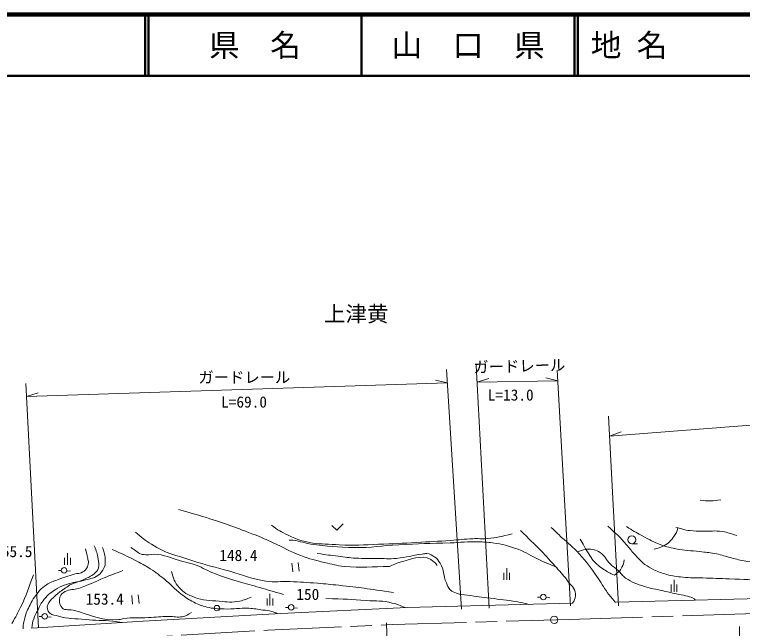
# Model space of a CAD drawing. Units: millimetres, scale not verified. Extents: x 40000 to 680000, y 20000 to 380000.
# Drawn here: x 276436 to 395113, y 279836 to 380000 of the extents above; entities that cross this region are included whole.
import ezdxf
from ezdxf.enums import TextEntityAlignment as Align

# ---------------------------------------------------------------- set-up
doc = ezdxf.new("R2010")
doc.units = ezdxf.units.MM
doc.header["$LTSCALE"] = 1000
doc.linetypes.add('CHAIN', pattern=[18.5, 12, -1.5, 3.5, -1.5])
for name, color, linetype, lineweight in [('M-BGD', 7, 'Continuous', 13), ('M-BMK', 2, 'CHAIN', 13), ('M-STR-HTXT', 7, 'Continuous', 13), ('M-TTL', 2, 'Continuous', 140), ('M-TTL-LINE', 7, 'Continuous', 50), ('M-TTL-TXT', 7, 'Continuous', 13)]:
    doc.layers.add(name, color=color, linetype=linetype, lineweight=lineweight)
doc.styles.add('ＭＳ ゴシック', font='')
doc.styles.get('ＭＳ ゴシック').set_extended_font_data('MS Gothic')

msp = doc.modelspace()

# ---------------------------------------------------------------- linework, layer by layer
at = {"layer": 'M-BGD'}
for p, q in [((377077, 293654), (377985, 293654)), ((285058, 292124), (285058, 290212)), ((284585, 291369), (284585, 290212)), ((285530, 291369), (285530, 290212)), ((321648, 290470), (321789, 289077)), ((322693, 290576), (322834, 289183)), ((356680, 289661), (356680, 287748)), ((283578, 289311), (284063, 289280)), ((284951, 289222), (285571, 289181)), ((356208, 288905), (356208, 287748)), ((357152, 288905), (357152, 287748)), ((383965, 287744), (383965, 285831)), ((383492, 286989), (383492, 285831)), ((384437, 286989), (384437, 285831)), ((295547, 285200), (295688, 283807)), ((296591, 285306), (296732, 283913)), ((318076, 285487), (318076, 283574)), ((361711, 284952), (362196, 284921)), ((363084, 284863), (363704, 284822)), ((317604, 284731), (317604, 283574)), ((318548, 284731), (318548, 283574)), ((308499, 283147), (308985, 283115)), ((309873, 283057), (310493, 283017)), ((320600, 283279), (321086, 283248)), ((321973, 283190), (322594, 283149)), ((280423, 281810), (280908, 281779)), ((281796, 281720), (282416, 281680))]:
    msp.add_line(p, q, dxfattribs=at)
for points in [[(374368, 284148), (374492, 284148), (404389, 284904), (428824, 285062), (436341, 285113), (441212, 285466), (449596, 287548), (458247, 290433), (486265, 300948), (507615, 309081), (509515, 309657), (519415, 312266)], [(328190, 296619), (328959, 295882), (329997, 296920)], [(279232, 279892), (297388, 281015), (319837, 282253), (340453, 283244), (361072, 283772), (367414, 283965)]]:
    msp.add_lwpolyline(points, dxfattribs=at)
for centre, radius in [((377077, 294302), 648), ((284511, 289318), 450), ((362644, 284959), 450), ((321534, 283286), 450), ((309433, 283154), 450), ((281357, 281817), 450), ((364427, 281239), 600)]:
    msp.add_circle(centre, radius, dxfattribs=at)
for points, knots in [([(388204, 300794), (388982, 300671), (389246, 300628), (389918, 300639), (390580, 300649), (390838, 300697), (391600, 300841)], [0, 0, 0, 0, 1, 1, 1, 2, 2, 2, 2]), ([(303157, 299221), (305346, 298647), (305944, 298465), (307714, 297924), (310869, 296958), (312590, 296267), (315671, 295085), (316827, 294641), (317448, 294325), (318580, 293823), (320372, 293028), (321297, 292397), (323137, 291720), (324608, 291177), (325467, 290961), (326992, 290598), (328228, 290304), (328918, 290086), (330182, 289967), (333058, 289697), (334689, 289946), (337578, 289932), (337578, 289932), (337578, 289932), (337578, 289932)], [0, 0, 0, 0, 1, 1, 1, 2, 2, 2, 3, 3, 3, 4, 4, 4, 5, 5, 5, 6, 6, 6, 7, 7, 7, 8, 8, 8, 8]), ([(318308, 296697), (319419, 295838), (319927, 295600), (321042, 295038), (324004, 293547), (326076, 293686), (329385, 293472), (331881, 293311), (333287, 293492), (335788, 293566), (338226, 293638), (339590, 293740), (342027, 293869), (344182, 293984), (345389, 294052), (347542, 294197), (348948, 294291), (349732, 294414), (351140, 294477), (352061, 294518), (352580, 294440), (353500, 294500), (355124, 294607), (355728, 294820), (357590, 295295)], [0, 0, 0, 0, 1, 1, 1, 2, 2, 2, 3, 3, 3, 4, 4, 4, 5, 5, 5, 6, 6, 6, 7, 7, 7, 8, 8, 8, 8]), ([(376197, 296464), (377329, 295754), (377650, 295558), (378612, 295031), (379683, 294444), (380271, 294073), (381416, 293644), (382489, 293243), (383109, 293046), (384235, 292834), (385759, 292548), (386637, 292549), (388177, 292367), (389108, 292257), (389638, 292254), (390560, 292086), (391528, 291911), (392038, 291674), (392991, 291432), (393919, 291197), (394429, 291013), (395374, 290856), (396998, 290586), (397920, 290467), (399565, 290404), (400714, 290360), (401360, 290407), (402509, 290451), (403575, 290491), (404193, 290396), (405235, 290622), (406469, 290889), (407160, 291116), (408289, 291681), (409147, 292112), (409629, 292396), (410330, 293052), (410951, 293634), (411173, 294079), (411654, 294782), (412260, 295668), (412430, 296023), (413025, 297165)], [0, 0, 0, 0, 1, 1, 1, 2, 2, 2, 3, 3, 3, 4, 4, 4, 5, 5, 5, 6, 6, 6, 7, 7, 7, 8, 8, 8, 9, 9, 9, 10, 10, 10, 11, 11, 11, 12, 12, 12, 13, 13, 13, 14, 14, 14, 14]), ([(296135, 295552), (297246, 294561), (297693, 294269), (298776, 293566), (301084, 292067), (302707, 291818), (305319, 290948), (307706, 290154), (309089, 289853), (311511, 289172), (313816, 288525), (315052, 287890), (317423, 287560), (318924, 287351), (319788, 287544), (321302, 287490), (323066, 287427), (324052, 287339), (325812, 287210), (327184, 287109), (327950, 287023), (329318, 286882), (332799, 286525), (333931, 286320), (338197, 285691)], [0, 0, 0, 0, 1, 1, 1, 2, 2, 2, 3, 3, 3, 4, 4, 4, 5, 5, 5, 6, 6, 6, 7, 7, 7, 8, 8, 8, 8]), ([(358932, 295805), (361679, 293100), (362490, 292389), (364564, 290010), (365325, 289136), (365827, 288701), (366480, 287743), (367066, 286883), (367828, 286516), (367882, 285476), (367907, 284981), (367856, 284663), (367601, 284238), (367535, 284127), (367509, 284074), (367414, 283965)], [0, 0, 0, 0, 1, 1, 1, 2, 2, 2, 3, 3, 3, 4, 4, 4, 5, 5, 5, 5]), ([(363952, 296290), (364770, 295515), (364976, 295320), (365634, 294701), (366744, 293656), (367461, 293165), (368485, 292037), (369727, 290669), (370310, 289802), (371383, 288298), (372102, 287290), (372384, 286641), (373136, 285657), (373598, 285053), (373763, 284843), (374368, 284148)], [0, 0, 0, 0, 1, 1, 1, 2, 2, 2, 3, 3, 3, 4, 4, 4, 5, 5, 5, 5]), ([(373140, 296552), (374643, 295154), (375110, 294776), (376224, 293498), (376712, 292938), (376928, 292573), (377439, 292034), (378109, 291328), (378435, 290870), (379215, 290289), (379745, 289895), (380067, 289700), (380664, 289417), (381443, 289047), (381906, 288886), (382736, 288653), (383752, 288368), (384351, 288320), (385400, 288202), (386671, 288058), (387394, 288124), (388671, 288077), (390369, 288014), (391320, 287984), (393018, 287921), (395397, 287833), (396731, 287798), (399109, 287687), (401471, 287578), (402795, 287519), (405154, 287345), (407744, 287154), (409185, 286939), (411775, 286737), (414157, 286552), (415500, 286560), (417881, 286363), (419417, 286236), (420272, 286104), (421807, 285974), (422889, 285882), (423505, 285936), (424580, 285787), (425831, 285614), (426286, 285469), (427728, 285055)], [0, 0, 0, 0, 1, 1, 1, 2, 2, 2, 3, 3, 3, 4, 4, 4, 5, 5, 5, 6, 6, 6, 7, 7, 7, 8, 8, 8, 9, 9, 9, 10, 10, 10, 11, 11, 11, 12, 12, 12, 13, 13, 13, 14, 14, 14, 15, 15, 15, 15]), ([(380697, 292795), (381417, 292932), (381723, 293020), (382309, 293332), (383079, 293742), (383443, 294138), (383945, 294851), (384281, 295329), (384439, 295639), (384576, 296206), (384576, 296206), (384576, 296206), (384576, 296206), (384576, 296206), (384576, 296206), (384576, 296206)], [0, 0, 0, 0, 1, 1, 1, 2, 2, 2, 3, 3, 3, 4, 4, 4, 5, 5, 5, 5]), ([(384264, 296341), (385305, 296030), (385646, 295917), (386559, 295801), (387341, 295701), (387787, 295733), (388574, 295707), (389848, 295666), (390579, 295849), (391835, 295635), (392766, 295475), (393136, 295374), (394172, 295011)], [0, 0, 0, 0, 1, 1, 1, 2, 2, 2, 3, 3, 3, 4, 4, 4, 4]), ([(368648, 294404), (370027, 292074), (370449, 290797), (372504, 289473), (373157, 289053), (373452, 288839), (374256, 288534)], [0, 0, 0, 0, 1, 1, 1, 2, 2, 2, 2]), ([(289438, 293307), (289793, 292371), (289951, 292044), (290061, 291188), (290133, 290620), (290291, 290271), (290123, 289724), (289985, 289274), (289761, 289066), (289406, 288758), (288873, 288295), (288473, 288166), (287833, 287870), (286926, 287449), (286358, 287353), (285449, 286935)], [0, 0, 0, 0, 1, 1, 1, 2, 2, 2, 3, 3, 3, 4, 4, 4, 5, 5, 5, 5]), ([(321201, 294243), (321280, 294247), (321306, 294244), (321373, 294243), (322705, 294224), (323406, 293805), (324722, 293604), (327492, 293180), (329072, 293111), (331873, 293043), (334689, 292975), (336257, 293349), (339070, 293495), (342342, 293665), (344177, 293691), (347451, 293806), (349240, 293870), (350242, 293991), (352032, 293962), (352946, 293947), (353462, 293933), (354368, 293806), (356029, 293575), (356949, 293310), (358528, 292747), (359927, 292248), (360586, 291678), (361940, 291065), (363089, 290543), (363479, 290381), (364915, 289803)], [0, 0, 0, 0, 1, 1, 1, 2, 2, 2, 3, 3, 3, 4, 4, 4, 5, 5, 5, 6, 6, 6, 7, 7, 7, 8, 8, 8, 9, 9, 9, 10, 10, 10, 10]), ([(277814, 279781), (277882, 280567), (277924, 280834), (278086, 281490), (278309, 282394), (278546, 282875), (278974, 283702), (279473, 284669), (279806, 285198), (280516, 286024), (280892, 286461), (281168, 286653), (281648, 286974), (282285, 287400), (282723, 287500), (283434, 287784), (284072, 288039), (284441, 288150), (285096, 288355), (285661, 288532), (285974, 288647), (286550, 288781), (286838, 288848), (287036, 288767), (287298, 288906), (287690, 289113), (287922, 289265), (288170, 289633), (288392, 289961), (288473, 290202), (288482, 290599), (288488, 290863), (288408, 291004), (288357, 291263), (288236, 291883), (288183, 292083), (288004, 292842)], [0, 0, 0, 0, 1, 1, 1, 2, 2, 2, 3, 3, 3, 4, 4, 4, 5, 5, 5, 6, 6, 6, 7, 7, 7, 8, 8, 8, 9, 9, 9, 10, 10, 10, 11, 11, 11, 12, 12, 12, 12]), ([(290769, 293067), (291032, 292339), (291144, 292051), (291189, 291369), (291231, 290741), (291302, 290340), (291049, 289764), (290794, 289182), (290544, 288863), (290021, 288502), (289216, 287947), (288600, 287940), (287662, 287665), (286622, 287359), (285986, 287386), (284961, 287034), (284327, 286817), (283943, 286730), (283383, 286363), (282480, 285772), (281948, 285427), (281257, 284597), (280735, 283971), (280590, 283513), (280209, 282792), (279928, 282259), (279746, 281966), (279554, 281395), (279362, 280826), (279328, 280585), (279232, 279892)], [0, 0, 0, 0, 1, 1, 1, 2, 2, 2, 3, 3, 3, 4, 4, 4, 5, 5, 5, 6, 6, 6, 7, 7, 7, 8, 8, 8, 9, 9, 9, 10, 10, 10, 10]), ([(292364, 292728), (294207, 291886), (294717, 291674), (296179, 290907), (296970, 290492), (297428, 290284), (298187, 289813), (299262, 289144), (299821, 288699), (300811, 287909), (301948, 287001), (302447, 286326), (303608, 285451), (304372, 284875), (304812, 284555), (305664, 284121), (306457, 283718), (306934, 283539), (307797, 283325), (308869, 283059), (309504, 283055), (310608, 283017), (312182, 282962), (313065, 283212), (314638, 283131), (315524, 283086), (316012, 282964), (316891, 282840), (317468, 282759), (317811, 282796), (318366, 282622), (318753, 282501), (318906, 282438), (319325, 282224)], [0, 0, 0, 0, 1, 1, 1, 2, 2, 2, 3, 3, 3, 4, 4, 4, 5, 5, 5, 6, 6, 6, 7, 7, 7, 8, 8, 8, 9, 9, 9, 10, 10, 10, 11, 11, 11, 11]), ([(295392, 293071), (295790, 292796), (295893, 292725), (296218, 292510), (296544, 292293), (296686, 292081), (297059, 291965), (297329, 291881), (297494, 291888), (297776, 291871), (298554, 291824), (298997, 292018), (299770, 291918), (301432, 291703), (302278, 291177), (303898, 290749), (304566, 290573), (304957, 290532), (305612, 290313), (306894, 289885), (307519, 289411), (308774, 288911), (310377, 288274), (311301, 287984), (312950, 287478), (314290, 287066), (315059, 286897), (316408, 286512), (317926, 286079), (318406, 285935), (320287, 285375)], [0, 0, 0, 0, 1, 1, 1, 2, 2, 2, 3, 3, 3, 4, 4, 4, 5, 5, 5, 6, 6, 6, 7, 7, 7, 8, 8, 8, 9, 9, 9, 10, 10, 10, 10]), ([(360268, 283751), (360003, 283837), (359926, 283856), (359705, 283916), (359148, 284068), (358825, 284113), (358256, 284212), (356611, 284499), (355674, 284552), (354019, 284773), (352570, 284966), (351756, 285054), (350311, 285272), (349598, 285379), (349164, 285316), (348488, 285568), (348064, 285725), (347787, 285801), (347476, 286128), (347117, 286505), (347050, 286822), (346837, 287297), (346303, 288487), (346492, 289362), (345813, 290475), (345545, 290914), (345410, 291219), (344971, 291488), (344492, 291781), (344208, 292009), (343647, 292048), (343348, 292069), (343181, 292013), (342884, 291970), (341253, 291737), (340362, 291447), (338724, 291269), (337448, 291131), (336721, 291264), (335437, 291269), (334129, 291275), (333394, 291228), (332088, 291301), (330957, 291363), (330330, 291477), (329206, 291612), (327864, 291773), (327433, 291839), (325779, 292079)], [0, 0, 0, 0, 1, 1, 1, 2, 2, 2, 3, 3, 3, 4, 4, 4, 5, 5, 5, 6, 6, 6, 7, 7, 7, 8, 8, 8, 9, 9, 9, 10, 10, 10, 11, 11, 11, 12, 12, 12, 13, 13, 13, 14, 14, 14, 15, 15, 15, 16, 16, 16, 16]), ([(337578, 289932), (338473, 290411), (338874, 290530), (339751, 290773), (341678, 291306), (343414, 292040), (344869, 290668), (345081, 290468), (345226, 290365), (345360, 290107)], [0, 0, 0, 0, 1, 1, 1, 2, 2, 2, 3, 3, 3, 3]), ([(368200, 292344), (368326, 292371), (368401, 292390), (368547, 292425), (369046, 292547), (369295, 292829), (369809, 292799), (370669, 292749), (371210, 292680), (371935, 292215), (372741, 291698), (372858, 291033), (373548, 290369), (374024, 289910), (374370, 289742), (374856, 289294), (375351, 288838), (375508, 288444), (376063, 288063), (377152, 287316), (377892, 287087), (379148, 286677), (380247, 286318), (380905, 286271), (382030, 286007), (382931, 285796), (383438, 285685), (384336, 285462), (385469, 285180), (386213, 285262), (387218, 284667), (387337, 284597), (387391, 284574), (387516, 284478)], [0, 0, 0, 0, 1, 1, 1, 2, 2, 2, 3, 3, 3, 4, 4, 4, 5, 5, 5, 6, 6, 6, 7, 7, 7, 8, 8, 8, 9, 9, 9, 10, 10, 10, 11, 11, 11, 11]), ([(374256, 288534), (374844, 289005), (375147, 289202), (375461, 289811), (375687, 290250), (375754, 290481), (375845, 291016)], [0, 0, 0, 0, 1, 1, 1, 2, 2, 2, 2]), ([(275992, 280643), (276712, 281883), (276901, 282262), (277427, 283328), (278406, 285312), (278709, 286532), (279530, 288586), (279530, 288586), (279530, 288586), (279530, 288586)], [0, 0, 0, 0, 1, 1, 1, 2, 2, 2, 3, 3, 3, 3]), ([(294112, 289287), (292630, 288718), (292250, 288569), (291062, 288095), (289426, 287443), (288571, 286911), (286891, 286378), (286046, 286110), (285461, 286276), (284683, 285852), (284258, 285620), (283978, 285406), (283842, 284941), (283671, 284359), (283724, 283929), (284017, 283398), (284405, 282697), (285201, 282990), (285980, 282802), (288872, 282107), (290483, 281021), (293446, 281295), (293751, 281323), (293914, 281393), (294217, 281435), (295778, 281651), (296674, 281534), (298248, 281611), (299549, 281674), (300276, 281769), (301578, 281786), (302441, 281797), (302937, 281601), (303786, 281751), (304420, 281863), (304725, 282115), (305293, 282417), (305293, 282417), (305293, 282417), (305293, 282417), (305293, 282417), (305293, 282417), (305293, 282417)], [0, 0, 0, 0, 1, 1, 1, 2, 2, 2, 3, 3, 3, 4, 4, 4, 5, 5, 5, 6, 6, 6, 7, 7, 7, 8, 8, 8, 9, 9, 9, 10, 10, 10, 11, 11, 11, 12, 12, 12, 13, 13, 13, 14, 14, 14, 14]), ([(315012, 284931), (314220, 284574), (313903, 284479), (313159, 284308), (311883, 284015), (311114, 284174), (309809, 284277), (308200, 284404), (307243, 284374), (305728, 284931), (304654, 285326), (304022, 285661), (303266, 286520), (302513, 287377), (302339, 287980), (302004, 289153)], [0, 0, 0, 0, 1, 1, 1, 2, 2, 2, 3, 3, 3, 4, 4, 4, 5, 5, 5, 5]), ([(285449, 286935), (284990, 286639), (284864, 286551), (284499, 286291), (283886, 285854), (283539, 285608), (282990, 285093), (282591, 284719), (282322, 284531), (282041, 284062), (281828, 283705), (281714, 283439), (281785, 283030), (281838, 282725), (281953, 282554), (282180, 282344), (282612, 281945), (283029, 281986), (283599, 281839), (285267, 281409), (286260, 281447), (287975, 281285), (289715, 281121), (290703, 281196), (292441, 281012), (293095, 280942), (293314, 280923), (294113, 280813)], [0, 0, 0, 0, 1, 1, 1, 2, 2, 2, 3, 3, 3, 4, 4, 4, 5, 5, 5, 6, 6, 6, 7, 7, 7, 8, 8, 8, 9, 9, 9, 9]), ([(327198, 284736), (330371, 284609), (331218, 284592), (333787, 284386), (335441, 284254), (336418, 284432), (338017, 283989), (338868, 283753), (339213, 283648), (340146, 283230)], [0, 0, 0, 0, 1, 1, 1, 2, 2, 2, 3, 3, 3, 3])]:
    msp.add_open_spline(points, degree=3, knots=knots, dxfattribs=at)
msp.add_open_spline([(364915, 289803), (364915, 289803), (364915, 289803), (364915, 289803)], degree=3, dxfattribs=at)
at = {"layer": 'M-BMK'}
msp.add_lwpolyline([(164395, 270661), (169809, 270500), (188974, 271686), (217960, 273594), (239472, 274900), (266685, 276552), (317727, 279566), (338110, 280485), (366837, 281308), (406372, 282540), (433011, 283367), (435887, 283531)], dxfattribs=at)
at = {"layer": 'M-STR-HTXT'}
for p, q in [((346867, 322100), (349295, 282975)), ((364914, 321982), (367102, 283553)), ((351822, 320047), (353745, 320595)), ((365012, 320257), (363074, 320743)), ((278274, 319825), (280357, 279961)), ((347004, 319887), (278385, 317704)), ((347004, 319887), (345057, 320343)), ((351822, 320047), (365012, 320257)), ((278385, 317704), (280298, 318283)), ((373444, 311223), (445100, 316853)), ((373272, 314458), (374912, 283521)), ((373444, 311223), (375329, 311891)), ((337068, 280732), (337874, 250416)), ((394654, 280147), (394930, 240058))]:
    msp.add_line(p, q, dxfattribs=at)
msp.add_lwpolyline([(351641, 322886), (351676, 322727), (353839, 283126)], dxfattribs=at)
at = {"layer": 'M-TTL'}
msp.add_line((680000, 380000), (40000, 380000), dxfattribs=at)
at = {"layer": 'M-TTL-LINE'}
for p, q in [((297750, 380000), (297750, 370000)), ((298250, 380000), (298250, 370000)), ((333000, 380000), (333000, 370000)), ((367750, 380000), (367750, 370000)), ((368250, 380000), (368250, 370000)), ((40000, 370000), (680000, 370000))]:
    msp.add_line(p, q, dxfattribs=at)

# ---------------------------------------------------------------- texts
at = {"layer": 'M-BGD', "style": 'ＭＳ ゴシック'}
for s, height, p in [('上津黄', 2566, (326898, 329109)), ('155.5', 1833, (273117, 290926)), ('148.4', 1833, (309821, 290288)), ('150', 1833, (322377, 283938)), ('153.4', 1833, (288020, 283164))]:
    msp.add_text(s, height=height, dxfattribs=at).set_placement(p, align=Align.BOTTOM_LEFT)
at = {"layer": 'M-STR-HTXT', "style": 'ＭＳ ゴシック'}
msp.add_text('ガードレール', height=1833, rotation=1.524, dxfattribs=at).set_placement((351273, 320987), align=Align.BOTTOM_LEFT)
for s, p in [('ガードレール', (306399, 319344)), ('L=13.0', (353587, 316466)), ('L=69.0', (310112, 315324))]:
    msp.add_text(s, height=1833, dxfattribs=at).set_placement(p, align=Align.BOTTOM_LEFT)
at = {"layer": 'M-TTL-TXT', "style": 'ＭＳ ゴシック'}
for s, p in [('県\u3000名', (315625, 375000)), ('山\u3000口\u3000県', (350375, 375000))]:
    msp.add_text(s, height=3666, dxfattribs=at).set_placement(p, align=Align.MIDDLE_CENTER)
msp.add_text('地 名      長門市油谷津黄', height=3666, dxfattribs=at).set_placement((370380, 375000), align=Align.MIDDLE_LEFT)

doc.saveas('drawing.dxf')
